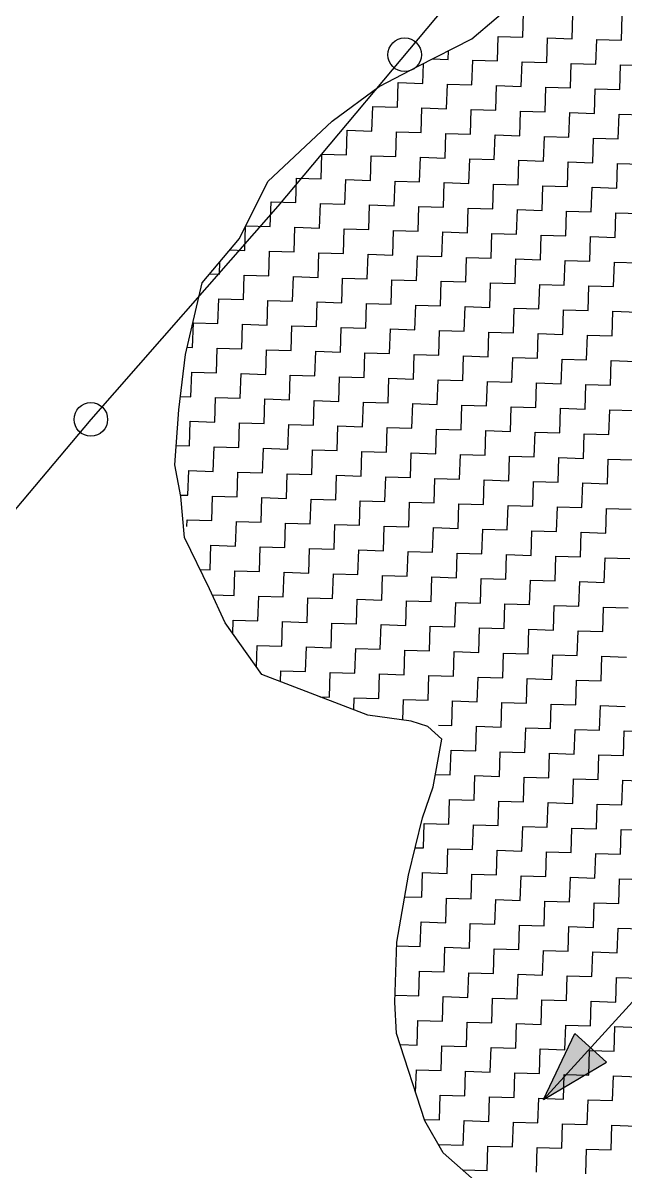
# Model space of a CAD drawing. Header units: metres. Extents: x 289133 to 292218, y 2093453 to 2100632.
# Drawn here: x 289683.1 to 289844.8, y 2094020.3 to 2094328.5 of the extents above; entities that cross this region are included whole.
import ezdxf

# ---------------------------------------------------------------- set-up
doc = ezdxf.new("R2010")
doc.units = ezdxf.units.M
doc.header["$MEASUREMENT"] = 0
doc.layers.add('POLY_HATCH', color=12, linetype='Continuous')
doc.layers.add('POLY_PARCEL', color=6, linetype='Continuous')

msp = doc.modelspace()

# ---------------------------------------------------------------- hatches: boundary and pattern name
h = msp.add_hatch(color=256)
h.paths.add_polyline_path([(289835.57, 2094053.35), (289831.32, 2094057.22), (289822.9, 2094039.44)])
h.paths.add_polyline_path([(289822.9, 2094039.44), (289839.82, 2094049.47), (289835.57, 2094053.35)])

# ---------------------------------------------------------------- linework, layer by layer
for points in [[(289822.9, 2094039.44), (289899.21, 2094123.21)], [(289822.9, 2094039.44), (289831.32, 2094057.22)], [(289831.32, 2094057.22), (289839.82, 2094049.47)], [(289822.9, 2094039.44), (289839.82, 2094049.47)]]:
    msp.add_lwpolyline(points)
for centre in [(289785.6, 2094319.93), (289701.31, 2094222.03)]:
    msp.add_circle(centre, 4.51)
at = {"layer": 'POLY_HATCH'}
for p, q in [((289803.67, 2094324.19), (289818.94, 2094337.27)), ((289789.22, 2094316.9), (289803.67, 2094324.19)), ((289778.72, 2094311.41), (289789.22, 2094316.9)), ((289766.15, 2094302.12), (289778.72, 2094311.41)), ((289748.84, 2094285.88), (289766.15, 2094302.12)), ((289741.26, 2094270.62), (289748.84, 2094285.88)), ((289731.19, 2094258.66), (289741.26, 2094270.62)), ((289726.71, 2094239.43), (289731.19, 2094258.66)), ((289724.95, 2094224.63), (289726.71, 2094239.43)), ((289723.84, 2094209.81), (289724.95, 2094224.63)), ((289725.51, 2094201.37), (289723.84, 2094209.81)), ((289726.46, 2094190.36), (289725.51, 2094201.37)), ((289733.13, 2094176.59), (289726.46, 2094190.36)), ((289737.36, 2094167.41), (289733.13, 2094176.59)), ((289747.26, 2094153.54), (289737.36, 2094167.41)), ((289775.72, 2094142.68), (289747.26, 2094153.54)), ((289787.29, 2094141.02), (289775.72, 2094142.68)), ((289791.77, 2094139.59), (289787.29, 2094141.02)), ((289795.54, 2094136.24), (289791.77, 2094139.59)), ((289793.2, 2094123.4), (289795.54, 2094136.24)), ((289790.35, 2094115.09), (289793.2, 2094123.4)), ((289786.64, 2094099.71), (289790.35, 2094115.09)), ((289783.49, 2094081.73), (289786.64, 2094099.71)), ((289782.98, 2094065.6), (289783.49, 2094081.73)), ((289783.36, 2094057.19), (289782.98, 2094065.6)), ((289791.02, 2094033.7), (289783.36, 2094057.19)), ((289795.92, 2094025.15), (289791.02, 2094033.7)), ((289806.61, 2094015.77), (289795.92, 2094025.15))]:
    msp.add_line(p, q, dxfattribs=at)
at = {"layer": 'POLY_HATCH', "linetype": 'Continuous'}
for p, q in [((289817.32, 2094324.66), (289817.53, 2094331.28)), ((289830.55, 2094324.25), (289830.76, 2094330.86)), ((289843.78, 2094323.83), (289843.99, 2094330.45)), ((289810.5, 2094318.26), (289810.71, 2094324.87)), ((289810.71, 2094324.87), (289817.32, 2094324.66)), ((289823.73, 2094317.84), (289823.94, 2094324.45)), ((289823.94, 2094324.45), (289830.55, 2094324.25)), ((289836.96, 2094317.42), (289837.17, 2094324.04)), ((289837.17, 2094324.04), (289843.78, 2094323.83)), ((289793.01, 2094318.81), (289797.27, 2094318.67)), ((289797.27, 2094318.67), (289797.34, 2094321)), ((289803.67, 2094311.85), (289803.88, 2094318.46)), ((289803.88, 2094318.46), (289810.5, 2094318.26)), ((289790.44, 2094312.26), (289790.61, 2094317.6)), ((289816.9, 2094311.43), (289817.11, 2094318.05)), ((289817.11, 2094318.05), (289823.73, 2094317.84)), ((289830.13, 2094311.02), (289830.34, 2094317.63)), ((289830.34, 2094317.63), (289836.96, 2094317.42)), ((289843.37, 2094310.6), (289843.57, 2094317.21)), ((289843.57, 2094317.21), (289850.19, 2094317.01)), ((289783.62, 2094305.86), (289783.83, 2094312.47)), ((289783.83, 2094312.47), (289790.44, 2094312.26)), ((289796.85, 2094305.44), (289797.06, 2094312.06)), ((289797.06, 2094312.06), (289803.67, 2094311.85)), ((289810.08, 2094305.03), (289810.29, 2094311.64)), ((289810.29, 2094311.64), (289816.9, 2094311.43)), ((289823.31, 2094304.61), (289823.52, 2094311.22)), ((289823.52, 2094311.22), (289830.13, 2094311.02)), ((289836.54, 2094304.19), (289836.75, 2094310.81)), ((289836.75, 2094310.81), (289843.37, 2094310.6)), ((289776.8, 2094299.45), (289777.01, 2094306.07)), ((289777.01, 2094306.07), (289783.62, 2094305.86)), ((289790.03, 2094299.03), (289790.24, 2094305.65)), ((289790.24, 2094305.65), (289796.85, 2094305.44)), ((289803.26, 2094298.62), (289803.47, 2094305.23)), ((289803.47, 2094305.23), (289810.08, 2094305.03)), ((289816.49, 2094298.2), (289816.7, 2094304.82)), ((289816.7, 2094304.82), (289823.31, 2094304.61)), ((289829.72, 2094297.79), (289829.93, 2094304.4)), ((289829.93, 2094304.4), (289836.54, 2094304.19)), ((289842.95, 2094297.37), (289843.16, 2094303.98)), ((289843.16, 2094303.98), (289849.77, 2094303.78)), ((289769.97, 2094293.04), (289770.18, 2094299.66)), ((289770.18, 2094299.66), (289776.8, 2094299.45)), ((289783.2, 2094292.63), (289783.41, 2094299.24)), ((289783.41, 2094299.24), (289790.03, 2094299.03)), ((289796.43, 2094292.21), (289796.64, 2094298.83)), ((289796.64, 2094298.83), (289803.26, 2094298.62)), ((289809.66, 2094291.8), (289809.87, 2094298.41)), ((289809.87, 2094298.41), (289816.49, 2094298.2)), ((289822.9, 2094291.38), (289823.1, 2094297.99)), ((289823.1, 2094297.99), (289829.72, 2094297.79)), ((289836.13, 2094290.96), (289836.33, 2094297.58)), ((289836.33, 2094297.58), (289842.95, 2094297.37)), ((289763.15, 2094286.64), (289763.36, 2094293.25)), ((289763.36, 2094293.25), (289769.97, 2094293.04)), ((289776.38, 2094286.22), (289776.59, 2094292.84)), ((289776.59, 2094292.84), (289783.2, 2094292.63)), ((289789.61, 2094285.8), (289789.82, 2094292.42)), ((289789.82, 2094292.42), (289796.43, 2094292.21)), ((289802.84, 2094285.39), (289803.05, 2094292)), ((289803.05, 2094292), (289809.66, 2094291.8)), ((289816.07, 2094284.97), (289816.28, 2094291.59)), ((289816.28, 2094291.59), (289822.9, 2094291.38)), ((289829.3, 2094284.56), (289829.51, 2094291.17)), ((289829.51, 2094291.17), (289836.13, 2094290.96)), ((289842.53, 2094284.14), (289842.74, 2094290.75)), ((289842.74, 2094290.75), (289849.36, 2094290.55)), ((289756.33, 2094280.23), (289756.54, 2094286.84)), ((289756.54, 2094286.84), (289763.15, 2094286.64)), ((289769.56, 2094279.81), (289769.77, 2094286.43)), ((289769.77, 2094286.43), (289776.38, 2094286.22)), ((289782.79, 2094279.4), (289783, 2094286.01)), ((289783, 2094286.01), (289789.61, 2094285.8)), ((289796.02, 2094278.98), (289796.23, 2094285.6)), ((289796.23, 2094285.6), (289802.84, 2094285.39)), ((289809.25, 2094278.56), (289809.46, 2094285.18)), ((289809.46, 2094285.18), (289816.07, 2094284.97)), ((289822.48, 2094278.15), (289822.69, 2094284.76)), ((289822.69, 2094284.76), (289829.3, 2094284.56)), ((289835.71, 2094277.73), (289835.92, 2094284.35)), ((289835.92, 2094284.35), (289842.53, 2094284.14)), ((289749.5, 2094273.82), (289749.71, 2094280.44)), ((289749.71, 2094280.44), (289756.33, 2094280.23)), ((289762.73, 2094273.41), (289762.94, 2094280.02)), ((289762.94, 2094280.02), (289769.56, 2094279.81)), ((289775.96, 2094272.99), (289776.17, 2094279.61)), ((289776.17, 2094279.61), (289782.79, 2094279.4)), ((289789.2, 2094272.57), (289789.4, 2094279.19)), ((289789.4, 2094279.19), (289796.02, 2094278.98)), ((289802.43, 2094272.16), (289802.63, 2094278.77)), ((289802.63, 2094278.77), (289809.25, 2094278.56)), ((289815.66, 2094271.74), (289815.86, 2094278.36)), ((289815.86, 2094278.36), (289822.48, 2094278.15)), ((289828.89, 2094271.33), (289829.09, 2094277.94)), ((289829.09, 2094277.94), (289835.71, 2094277.73)), ((289842.12, 2094270.91), (289842.32, 2094277.52)), ((289842.32, 2094277.52), (289848.94, 2094277.32)), ((289742.68, 2094267.42), (289742.88, 2094273.89)), ((289742.95, 2094274.03), (289749.5, 2094273.82)), ((289755.91, 2094267), (289756.12, 2094273.61)), ((289756.12, 2094273.61), (289762.73, 2094273.41)), ((289769.14, 2094266.58), (289769.35, 2094273.2)), ((289769.35, 2094273.2), (289775.96, 2094272.99)), ((289782.37, 2094266.17), (289782.58, 2094272.78)), ((289782.58, 2094272.78), (289789.2, 2094272.57)), ((289795.6, 2094265.75), (289795.81, 2094272.37)), ((289795.81, 2094272.37), (289802.43, 2094272.16)), ((289808.83, 2094265.33), (289809.04, 2094271.95)), ((289809.04, 2094271.95), (289815.66, 2094271.74)), ((289822.06, 2094264.92), (289822.27, 2094271.53)), ((289822.27, 2094271.53), (289828.89, 2094271.33)), ((289835.29, 2094264.5), (289835.5, 2094271.12)), ((289835.5, 2094271.12), (289842.12, 2094270.91)), ((289738.67, 2094267.54), (289742.68, 2094267.42)), ((289749.09, 2094260.59), (289749.3, 2094267.21)), ((289749.3, 2094267.21), (289755.91, 2094267)), ((289762.32, 2094260.18), (289762.53, 2094266.79)), ((289762.53, 2094266.79), (289769.14, 2094266.58)), ((289775.55, 2094259.76), (289775.76, 2094266.38)), ((289775.76, 2094266.38), (289782.37, 2094266.17)), ((289788.78, 2094259.34), (289788.99, 2094265.96)), ((289788.99, 2094265.96), (289795.6, 2094265.75)), ((289735.86, 2094261.01), (289735.96, 2094264.33)), ((289802.01, 2094258.93), (289802.22, 2094265.54)), ((289802.22, 2094265.54), (289808.83, 2094265.33)), ((289815.24, 2094258.51), (289815.45, 2094265.13)), ((289815.45, 2094265.13), (289822.06, 2094264.92)), ((289828.47, 2094258.09), (289828.68, 2094264.71)), ((289828.68, 2094264.71), (289835.29, 2094264.5)), ((289841.7, 2094257.68), (289841.91, 2094264.29)), ((289841.91, 2094264.29), (289848.52, 2094264.09)), ((289733.23, 2094261.09), (289735.86, 2094261.01)), ((289742.26, 2094254.19), (289742.47, 2094260.8)), ((289742.47, 2094260.8), (289749.09, 2094260.59)), ((289755.49, 2094253.77), (289755.7, 2094260.38)), ((289755.7, 2094260.38), (289762.32, 2094260.18)), ((289768.73, 2094253.35), (289768.93, 2094259.97)), ((289768.93, 2094259.97), (289775.55, 2094259.76)), ((289781.96, 2094252.94), (289782.16, 2094259.55)), ((289782.16, 2094259.55), (289788.78, 2094259.34)), ((289795.19, 2094252.52), (289795.39, 2094259.14)), ((289795.39, 2094259.14), (289802.01, 2094258.93)), ((289808.42, 2094252.1), (289808.62, 2094258.72)), ((289808.62, 2094258.72), (289815.24, 2094258.51)), ((289821.65, 2094251.69), (289821.85, 2094258.3)), ((289821.85, 2094258.3), (289828.47, 2094258.09)), ((289834.88, 2094251.27), (289835.08, 2094257.89)), ((289835.08, 2094257.89), (289841.7, 2094257.68)), ((289735.44, 2094247.78), (289735.65, 2094254.39)), ((289735.65, 2094254.39), (289742.26, 2094254.19)), ((289748.67, 2094247.36), (289748.88, 2094253.98)), ((289748.88, 2094253.98), (289755.49, 2094253.77)), ((289761.9, 2094246.95), (289762.11, 2094253.56)), ((289762.11, 2094253.56), (289768.73, 2094253.35)), ((289775.13, 2094246.53), (289775.34, 2094253.14)), ((289775.34, 2094253.14), (289781.96, 2094252.94)), ((289788.36, 2094246.11), (289788.57, 2094252.73)), ((289788.57, 2094252.73), (289795.19, 2094252.52)), ((289801.59, 2094245.7), (289801.8, 2094252.31)), ((289801.8, 2094252.31), (289808.42, 2094252.1)), ((289814.82, 2094245.28), (289815.03, 2094251.9)), ((289815.03, 2094251.9), (289821.65, 2094251.69)), ((289828.05, 2094244.86), (289828.26, 2094251.48)), ((289828.26, 2094251.48), (289834.88, 2094251.27)), ((289841.28, 2094244.45), (289841.49, 2094251.06)), ((289841.49, 2094251.06), (289848.11, 2094250.86)), ((289728.62, 2094241.37), (289728.83, 2094247.99)), ((289728.83, 2094247.99), (289735.44, 2094247.78)), ((289741.85, 2094240.96), (289742.06, 2094247.57)), ((289742.06, 2094247.57), (289748.67, 2094247.36)), ((289755.08, 2094240.54), (289755.29, 2094247.15)), ((289755.29, 2094247.15), (289761.9, 2094246.95)), ((289768.31, 2094240.12), (289768.52, 2094246.74)), ((289768.52, 2094246.74), (289775.13, 2094246.53)), ((289781.54, 2094239.71), (289781.75, 2094246.32)), ((289781.75, 2094246.32), (289788.36, 2094246.11)), ((289794.77, 2094239.29), (289794.98, 2094245.91)), ((289794.98, 2094245.91), (289801.59, 2094245.7)), ((289808, 2094238.87), (289808.21, 2094245.49)), ((289808.21, 2094245.49), (289814.82, 2094245.28)), ((289821.23, 2094238.46), (289821.44, 2094245.07)), ((289821.44, 2094245.07), (289828.05, 2094244.86)), ((289834.46, 2094238.04), (289834.67, 2094244.66)), ((289834.67, 2094244.66), (289841.28, 2094244.45)), ((289727.17, 2094241.42), (289728.62, 2094241.37)), ((289735.03, 2094234.55), (289735.23, 2094241.16)), ((289735.23, 2094241.16), (289741.85, 2094240.96)), ((289748.26, 2094234.13), (289748.46, 2094240.75)), ((289748.46, 2094240.75), (289755.08, 2094240.54)), ((289761.49, 2094233.72), (289761.69, 2094240.33)), ((289761.69, 2094240.33), (289768.31, 2094240.12)), ((289774.72, 2094233.3), (289774.92, 2094239.91)), ((289774.92, 2094239.91), (289781.54, 2094239.71)), ((289787.95, 2094232.88), (289788.15, 2094239.5)), ((289788.15, 2094239.5), (289794.77, 2094239.29)), ((289801.18, 2094232.47), (289801.38, 2094239.08)), ((289801.38, 2094239.08), (289808, 2094238.87)), ((289814.41, 2094232.05), (289814.62, 2094238.67)), ((289814.62, 2094238.67), (289821.23, 2094238.46)), ((289827.64, 2094231.63), (289827.85, 2094238.25)), ((289827.85, 2094238.25), (289834.46, 2094238.04)), ((289840.87, 2094231.22), (289841.08, 2094237.83)), ((289841.08, 2094237.83), (289847.69, 2094237.63)), ((289728.2, 2094228.14), (289728.41, 2094234.76)), ((289728.41, 2094234.76), (289735.03, 2094234.55)), ((289741.43, 2094227.72), (289741.64, 2094234.34)), ((289741.64, 2094234.34), (289748.26, 2094234.13)), ((289754.66, 2094227.31), (289754.87, 2094233.92)), ((289754.87, 2094233.92), (289761.49, 2094233.72)), ((289767.89, 2094226.89), (289768.1, 2094233.51)), ((289768.1, 2094233.51), (289774.72, 2094233.3)), ((289781.12, 2094226.48), (289781.33, 2094233.09)), ((289781.33, 2094233.09), (289787.95, 2094232.88)), ((289794.35, 2094226.06), (289794.56, 2094232.67)), ((289794.56, 2094232.67), (289801.18, 2094232.47)), ((289807.58, 2094225.64), (289807.79, 2094232.26)), ((289807.79, 2094232.26), (289814.41, 2094232.05)), ((289820.81, 2094225.23), (289821.02, 2094231.84)), ((289821.02, 2094231.84), (289827.64, 2094231.63)), ((289834.04, 2094224.81), (289834.25, 2094231.43)), ((289834.25, 2094231.43), (289840.87, 2094231.22)), ((289725.38, 2094228.23), (289728.2, 2094228.14)), ((289734.61, 2094221.32), (289734.82, 2094227.93)), ((289734.82, 2094227.93), (289741.43, 2094227.72)), ((289747.84, 2094220.9), (289748.05, 2094227.52)), ((289748.05, 2094227.52), (289754.66, 2094227.31)), ((289761.07, 2094220.49), (289761.28, 2094227.1)), ((289761.28, 2094227.1), (289767.89, 2094226.89)), ((289774.3, 2094220.07), (289774.51, 2094226.68)), ((289774.51, 2094226.68), (289781.12, 2094226.48)), ((289787.53, 2094219.65), (289787.74, 2094226.27)), ((289787.74, 2094226.27), (289794.35, 2094226.06)), ((289800.76, 2094219.24), (289800.97, 2094225.85)), ((289800.97, 2094225.85), (289807.58, 2094225.64)), ((289813.99, 2094218.82), (289814.2, 2094225.44)), ((289814.2, 2094225.44), (289820.81, 2094225.23)), ((289827.22, 2094218.4), (289827.43, 2094225.02)), ((289827.43, 2094225.02), (289834.04, 2094224.81)), ((289840.45, 2094217.99), (289840.66, 2094224.6)), ((289840.66, 2094224.6), (289847.27, 2094224.39)), ((289727.79, 2094214.91), (289727.99, 2094221.53)), ((289727.99, 2094221.53), (289734.61, 2094221.32)), ((289741.02, 2094214.49), (289741.22, 2094221.11)), ((289741.22, 2094221.11), (289747.84, 2094220.9)), ((289754.25, 2094214.08), (289754.45, 2094220.69)), ((289754.45, 2094220.69), (289761.07, 2094220.49)), ((289767.48, 2094213.66), (289767.68, 2094220.28)), ((289767.68, 2094220.28), (289774.3, 2094220.07)), ((289780.71, 2094213.25), (289780.91, 2094219.86)), ((289780.91, 2094219.86), (289787.53, 2094219.65)), ((289793.94, 2094212.83), (289794.15, 2094219.44)), ((289794.15, 2094219.44), (289800.76, 2094219.24)), ((289807.17, 2094212.41), (289807.38, 2094219.03)), ((289807.38, 2094219.03), (289813.99, 2094218.82)), ((289820.4, 2094212), (289820.61, 2094218.61)), ((289820.61, 2094218.61), (289827.22, 2094218.4)), ((289833.63, 2094211.58), (289833.84, 2094218.2)), ((289833.84, 2094218.2), (289840.45, 2094217.99)), ((289724.23, 2094215.02), (289727.79, 2094214.91)), ((289734.19, 2094208.09), (289734.4, 2094214.7)), ((289734.4, 2094214.7), (289741.02, 2094214.49)), ((289747.42, 2094207.67), (289747.63, 2094214.29)), ((289747.63, 2094214.29), (289754.25, 2094214.08)), ((289760.65, 2094207.25), (289760.86, 2094213.87)), ((289760.86, 2094213.87), (289767.48, 2094213.66)), ((289773.88, 2094206.84), (289774.09, 2094213.45)), ((289774.09, 2094213.45), (289780.71, 2094213.25)), ((289787.11, 2094206.42), (289787.32, 2094213.04)), ((289787.32, 2094213.04), (289793.94, 2094212.83)), ((289800.34, 2094206.01), (289800.55, 2094212.62)), ((289800.55, 2094212.62), (289807.17, 2094212.41)), ((289813.57, 2094205.59), (289813.78, 2094212.21)), ((289813.78, 2094212.21), (289820.4, 2094212)), ((289826.8, 2094205.17), (289827.01, 2094211.79)), ((289827.01, 2094211.79), (289833.63, 2094211.58)), ((289840.04, 2094204.76), (289840.24, 2094211.37)), ((289840.24, 2094211.37), (289846.86, 2094211.16)), ((289727.37, 2094201.68), (289727.58, 2094208.3)), ((289727.58, 2094208.3), (289734.19, 2094208.09)), ((289740.6, 2094201.26), (289740.81, 2094207.88)), ((289740.81, 2094207.88), (289747.42, 2094207.67)), ((289753.83, 2094200.85), (289754.04, 2094207.46)), ((289754.04, 2094207.46), (289760.65, 2094207.25)), ((289767.06, 2094200.43), (289767.27, 2094207.05)), ((289767.27, 2094207.05), (289773.88, 2094206.84)), ((289780.29, 2094200.02), (289780.5, 2094206.63)), ((289780.5, 2094206.63), (289787.11, 2094206.42)), ((289793.52, 2094199.6), (289793.73, 2094206.21)), ((289793.73, 2094206.21), (289800.34, 2094206.01)), ((289806.75, 2094199.18), (289806.96, 2094205.8)), ((289806.96, 2094205.8), (289813.57, 2094205.59)), ((289819.98, 2094198.77), (289820.19, 2094205.38)), ((289820.19, 2094205.38), (289826.8, 2094205.17)), ((289833.21, 2094198.35), (289833.42, 2094204.97)), ((289833.42, 2094204.97), (289840.04, 2094204.76)), ((289725.44, 2094201.74), (289727.37, 2094201.68)), ((289733.78, 2094194.86), (289733.98, 2094201.47)), ((289733.98, 2094201.47), (289740.6, 2094201.26)), ((289747.01, 2094194.44), (289747.21, 2094201.06)), ((289747.21, 2094201.06), (289753.83, 2094200.85)), ((289760.24, 2094194.02), (289760.45, 2094200.64)), ((289760.45, 2094200.64), (289767.06, 2094200.43)), ((289773.47, 2094193.61), (289773.68, 2094200.22)), ((289773.68, 2094200.22), (289780.29, 2094200.02)), ((289786.7, 2094193.19), (289786.91, 2094199.81)), ((289786.91, 2094199.81), (289793.52, 2094199.6)), ((289799.93, 2094192.78), (289800.14, 2094199.39)), ((289800.14, 2094199.39), (289806.75, 2094199.18)), ((289813.16, 2094192.36), (289813.37, 2094198.97)), ((289813.37, 2094198.97), (289819.98, 2094198.77)), ((289826.39, 2094191.94), (289826.6, 2094198.56)), ((289826.6, 2094198.56), (289833.21, 2094198.35)), ((289839.62, 2094191.53), (289839.83, 2094198.14)), ((289839.83, 2094198.14), (289846.44, 2094197.93)), ((289727.11, 2094193.3), (289727.16, 2094195.07)), ((289727.16, 2094195.07), (289733.78, 2094194.86)), ((289740.18, 2094188.03), (289740.39, 2094194.65)), ((289740.39, 2094194.65), (289747.01, 2094194.44)), ((289753.41, 2094187.62), (289753.62, 2094194.23)), ((289753.62, 2094194.23), (289760.24, 2094194.02)), ((289766.64, 2094187.2), (289766.85, 2094193.82)), ((289766.85, 2094193.82), (289773.47, 2094193.61)), ((289779.87, 2094186.79), (289780.08, 2094193.4)), ((289780.08, 2094193.4), (289786.7, 2094193.19)), ((289793.1, 2094186.37), (289793.31, 2094192.98)), ((289793.31, 2094192.98), (289799.93, 2094192.78)), ((289806.33, 2094185.95), (289806.54, 2094192.57)), ((289806.54, 2094192.57), (289813.16, 2094192.36)), ((289819.57, 2094185.54), (289819.77, 2094192.15)), ((289819.77, 2094192.15), (289826.39, 2094191.94)), ((289832.8, 2094185.12), (289833, 2094191.74)), ((289833, 2094191.74), (289839.62, 2094191.53)), ((289733.36, 2094181.63), (289733.57, 2094188.24)), ((289733.57, 2094188.24), (289740.18, 2094188.03)), ((289746.59, 2094181.21), (289746.8, 2094187.83)), ((289746.8, 2094187.83), (289753.41, 2094187.62)), ((289759.82, 2094180.79), (289760.03, 2094187.41)), ((289760.03, 2094187.41), (289766.64, 2094187.2)), ((289773.05, 2094180.38), (289773.26, 2094186.99)), ((289773.26, 2094186.99), (289779.87, 2094186.79)), ((289786.28, 2094179.96), (289786.49, 2094186.58)), ((289786.49, 2094186.58), (289793.1, 2094186.37)), ((289799.51, 2094179.55), (289799.72, 2094186.16)), ((289799.72, 2094186.16), (289806.33, 2094185.95)), ((289812.74, 2094179.13), (289812.95, 2094185.74)), ((289812.95, 2094185.74), (289819.57, 2094185.54)), ((289825.97, 2094178.71), (289826.18, 2094185.33)), ((289826.18, 2094185.33), (289832.8, 2094185.12)), ((289839.2, 2094178.3), (289839.41, 2094184.91)), ((289839.41, 2094184.91), (289846.03, 2094184.7)), ((289730.64, 2094181.71), (289733.36, 2094181.63)), ((289739.77, 2094174.8), (289739.98, 2094181.42)), ((289739.98, 2094181.42), (289746.59, 2094181.21)), ((289753, 2094174.39), (289753.21, 2094181)), ((289753.21, 2094181), (289759.82, 2094180.79)), ((289766.23, 2094173.97), (289766.44, 2094180.59)), ((289766.44, 2094180.59), (289773.05, 2094180.38)), ((289779.46, 2094173.55), (289779.67, 2094180.17)), ((289779.67, 2094180.17), (289786.28, 2094179.96)), ((289792.69, 2094173.14), (289792.9, 2094179.75)), ((289792.9, 2094179.75), (289799.51, 2094179.55)), ((289805.92, 2094172.72), (289806.13, 2094179.34)), ((289806.13, 2094179.34), (289812.74, 2094179.13)), ((289819.15, 2094172.31), (289819.36, 2094178.92)), ((289819.36, 2094178.92), (289825.97, 2094178.71)), ((289832.38, 2094171.89), (289832.59, 2094178.5)), ((289832.59, 2094178.5), (289839.2, 2094178.3)), ((289733.9, 2094174.99), (289739.77, 2094174.8)), ((289746.17, 2094167.98), (289746.38, 2094174.6)), ((289746.38, 2094174.6), (289753, 2094174.39)), ((289759.4, 2094167.56), (289759.61, 2094174.18)), ((289759.61, 2094174.18), (289766.23, 2094173.97)), ((289772.63, 2094167.15), (289772.84, 2094173.76)), ((289772.84, 2094173.76), (289779.46, 2094173.55)), ((289785.87, 2094166.73), (289786.07, 2094173.35)), ((289786.07, 2094173.35), (289792.69, 2094173.14)), ((289799.1, 2094166.32), (289799.3, 2094172.93)), ((289799.3, 2094172.93), (289805.92, 2094172.72)), ((289812.33, 2094165.9), (289812.53, 2094172.51)), ((289812.53, 2094172.51), (289819.15, 2094172.31)), ((289825.56, 2094165.48), (289825.76, 2094172.1)), ((289825.76, 2094172.1), (289832.38, 2094171.89)), ((289838.79, 2094165.07), (289838.99, 2094171.68)), ((289838.99, 2094171.68), (289845.61, 2094171.47)), ((289739.44, 2094164.5), (289739.56, 2094168.19)), ((289739.56, 2094168.19), (289746.17, 2094167.98)), ((289752.58, 2094161.16), (289752.79, 2094167.77)), ((289752.79, 2094167.77), (289759.4, 2094167.56)), ((289765.81, 2094160.74), (289766.02, 2094167.36)), ((289766.02, 2094167.36), (289772.63, 2094167.15)), ((289779.04, 2094160.32), (289779.25, 2094166.94)), ((289779.25, 2094166.94), (289785.87, 2094166.73)), ((289792.27, 2094159.91), (289792.48, 2094166.52)), ((289792.48, 2094166.52), (289799.1, 2094166.32)), ((289805.5, 2094159.49), (289805.71, 2094166.11)), ((289805.71, 2094166.11), (289812.33, 2094165.9)), ((289818.73, 2094159.08), (289818.94, 2094165.69)), ((289818.94, 2094165.69), (289825.56, 2094165.48)), ((289831.96, 2094158.66), (289832.17, 2094165.27)), ((289832.17, 2094165.27), (289838.79, 2094165.07)), ((289745.78, 2094155.61), (289745.97, 2094161.37)), ((289745.97, 2094161.37), (289752.58, 2094161.16)), ((289758.99, 2094154.33), (289759.2, 2094160.95)), ((289759.2, 2094160.95), (289765.81, 2094160.74)), ((289772.22, 2094153.92), (289772.43, 2094160.53)), ((289772.43, 2094160.53), (289779.04, 2094160.32)), ((289785.45, 2094153.5), (289785.66, 2094160.12)), ((289785.66, 2094160.12), (289792.27, 2094159.91)), ((289798.68, 2094153.08), (289798.89, 2094159.7)), ((289798.89, 2094159.7), (289805.5, 2094159.49)), ((289811.91, 2094152.67), (289812.12, 2094159.28)), ((289812.12, 2094159.28), (289818.73, 2094159.08)), ((289825.14, 2094152.25), (289825.35, 2094158.87)), ((289825.35, 2094158.87), (289831.96, 2094158.66)), ((289838.37, 2094151.84), (289838.58, 2094158.45)), ((289838.58, 2094158.45), (289845.19, 2094158.24)), ((289752.28, 2094151.62), (289752.37, 2094154.54)), ((289752.37, 2094154.54), (289758.99, 2094154.33)), ((289765.4, 2094147.51), (289765.6, 2094154.13)), ((289765.6, 2094154.13), (289772.22, 2094153.92)), ((289778.63, 2094147.09), (289778.83, 2094153.71)), ((289778.83, 2094153.71), (289785.45, 2094153.5)), ((289791.86, 2094146.68), (289792.06, 2094153.29)), ((289792.06, 2094153.29), (289798.68, 2094153.08)), ((289805.09, 2094146.26), (289805.29, 2094152.88)), ((289805.29, 2094152.88), (289811.91, 2094152.67)), ((289818.32, 2094145.85), (289818.52, 2094152.46)), ((289818.52, 2094152.46), (289825.14, 2094152.25)), ((289831.55, 2094145.43), (289831.75, 2094152.04)), ((289831.75, 2094152.04), (289838.37, 2094151.84)), ((289762.84, 2094147.59), (289765.4, 2094147.51)), ((289771.91, 2094144.13), (289772.01, 2094147.3)), ((289772.01, 2094147.3), (289778.63, 2094147.09)), ((289785.07, 2094141.34), (289785.24, 2094146.89)), ((289785.24, 2094146.89), (289791.86, 2094146.68)), ((289798.26, 2094139.85), (289798.47, 2094146.47)), ((289798.47, 2094146.47), (289805.09, 2094146.26)), ((289811.49, 2094139.44), (289811.7, 2094146.05)), ((289811.7, 2094146.05), (289818.32, 2094145.85)), ((289824.72, 2094139.02), (289824.93, 2094145.64)), ((289824.93, 2094145.64), (289831.55, 2094145.43)), ((289837.95, 2094138.61), (289838.16, 2094145.22)), ((289838.16, 2094145.22), (289844.78, 2094145.01)), ((289794.65, 2094139.97), (289798.26, 2094139.85)), ((289804.67, 2094133.03), (289804.88, 2094139.65)), ((289804.88, 2094139.65), (289811.49, 2094139.44)), ((289817.9, 2094132.62), (289818.11, 2094139.23)), ((289818.11, 2094139.23), (289824.72, 2094139.02)), ((289831.13, 2094132.2), (289831.34, 2094138.81)), ((289831.34, 2094138.81), (289837.95, 2094138.61)), ((289844.36, 2094131.78), (289844.57, 2094138.4)), ((289844.57, 2094138.4), (289851.18, 2094138.19)), ((289797.85, 2094126.62), (289798.05, 2094133.24)), ((289798.05, 2094133.24), (289804.67, 2094133.03)), ((289811.08, 2094126.21), (289811.28, 2094132.82)), ((289811.28, 2094132.82), (289817.9, 2094132.62)), ((289824.31, 2094125.79), (289824.52, 2094132.41)), ((289824.52, 2094132.41), (289831.13, 2094132.2)), ((289837.54, 2094125.38), (289837.75, 2094131.99)), ((289837.75, 2094131.99), (289844.36, 2094131.78)), ((289793.81, 2094126.75), (289797.85, 2094126.62)), ((289804.25, 2094119.8), (289804.46, 2094126.42)), ((289804.46, 2094126.42), (289811.08, 2094126.21)), ((289817.48, 2094119.38), (289817.69, 2094126)), ((289817.69, 2094126), (289824.31, 2094125.79)), ((289830.71, 2094118.97), (289830.92, 2094125.58)), ((289830.92, 2094125.58), (289837.54, 2094125.38)), ((289843.94, 2094118.55), (289844.15, 2094125.17)), ((289844.15, 2094125.17), (289850.77, 2094124.96)), ((289797.43, 2094113.39), (289797.64, 2094120.01)), ((289797.64, 2094120.01), (289804.25, 2094119.8)), ((289810.66, 2094112.98), (289810.87, 2094119.59)), ((289810.87, 2094119.59), (289817.48, 2094119.38)), ((289823.89, 2094112.56), (289824.1, 2094119.18)), ((289824.1, 2094119.18), (289830.71, 2094118.97)), ((289837.12, 2094112.15), (289837.33, 2094118.76)), ((289837.33, 2094118.76), (289843.94, 2094118.55)), ((289790.61, 2094106.99), (289790.82, 2094113.6)), ((289790.82, 2094113.6), (289797.43, 2094113.39)), ((289803.84, 2094106.57), (289804.05, 2094113.19)), ((289804.05, 2094113.19), (289810.66, 2094112.98)), ((289817.07, 2094106.15), (289817.28, 2094112.77)), ((289817.28, 2094112.77), (289823.89, 2094112.56)), ((289830.3, 2094105.74), (289830.51, 2094112.35)), ((289830.51, 2094112.35), (289837.12, 2094112.15)), ((289843.53, 2094105.32), (289843.74, 2094111.94)), ((289843.74, 2094111.94), (289850.35, 2094111.73)), ((289788.41, 2094107.06), (289790.61, 2094106.99)), ((289797.01, 2094100.16), (289797.22, 2094106.78)), ((289797.22, 2094106.78), (289803.84, 2094106.57)), ((289810.24, 2094099.75), (289810.45, 2094106.36)), ((289810.45, 2094106.36), (289817.07, 2094106.15)), ((289823.47, 2094099.33), (289823.68, 2094105.95)), ((289823.68, 2094105.95), (289830.3, 2094105.74)), ((289836.7, 2094098.91), (289836.91, 2094105.53)), ((289836.91, 2094105.53), (289843.53, 2094105.32)), ((289790.19, 2094093.76), (289790.4, 2094100.37)), ((289790.4, 2094100.37), (289797.01, 2094100.16)), ((289803.42, 2094093.34), (289803.63, 2094099.96)), ((289803.63, 2094099.96), (289810.24, 2094099.75)), ((289816.65, 2094092.92), (289816.86, 2094099.54)), ((289816.86, 2094099.54), (289823.47, 2094099.33)), ((289829.88, 2094092.51), (289830.09, 2094099.12)), ((289830.09, 2094099.12), (289836.7, 2094098.91)), ((289843.11, 2094092.09), (289843.32, 2094098.71)), ((289843.32, 2094098.71), (289849.94, 2094098.5)), ((289785.62, 2094093.9), (289790.19, 2094093.76)), ((289796.6, 2094086.93), (289796.81, 2094093.55)), ((289796.81, 2094093.55), (289803.42, 2094093.34)), ((289809.83, 2094086.52), (289810.04, 2094093.13)), ((289810.04, 2094093.13), (289816.65, 2094092.92)), ((289823.06, 2094086.1), (289823.27, 2094092.72)), ((289823.27, 2094092.72), (289829.88, 2094092.51)), ((289836.29, 2094085.68), (289836.5, 2094092.3)), ((289836.5, 2094092.3), (289843.11, 2094092.09)), ((289789.77, 2094080.53), (289789.98, 2094087.14)), ((289789.98, 2094087.14), (289796.6, 2094086.93)), ((289803, 2094080.11), (289803.21, 2094086.73)), ((289803.21, 2094086.73), (289809.83, 2094086.52)), ((289816.24, 2094079.69), (289816.44, 2094086.31)), ((289816.44, 2094086.31), (289823.06, 2094086.1)), ((289829.47, 2094079.28), (289829.67, 2094085.89)), ((289829.67, 2094085.89), (289836.29, 2094085.68)), ((289842.7, 2094078.86), (289842.9, 2094085.48)), ((289842.9, 2094085.48), (289849.52, 2094085.27)), ((289783.46, 2094080.73), (289789.77, 2094080.53)), ((289796.18, 2094073.7), (289796.39, 2094080.32)), ((289796.39, 2094080.32), (289803, 2094080.11)), ((289809.41, 2094073.29), (289809.62, 2094079.9)), ((289809.62, 2094079.9), (289816.24, 2094079.69)), ((289822.64, 2094072.87), (289822.85, 2094079.49)), ((289822.85, 2094079.49), (289829.47, 2094079.28)), ((289835.87, 2094072.45), (289836.08, 2094079.07)), ((289836.08, 2094079.07), (289842.7, 2094078.86)), ((289789.36, 2094067.3), (289789.57, 2094073.91)), ((289789.57, 2094073.91), (289796.18, 2094073.7)), ((289802.59, 2094066.88), (289802.8, 2094073.49)), ((289802.8, 2094073.49), (289809.41, 2094073.29)), ((289815.82, 2094066.46), (289816.03, 2094073.08)), ((289816.03, 2094073.08), (289822.64, 2094072.87)), ((289829.05, 2094066.05), (289829.26, 2094072.66)), ((289829.26, 2094072.66), (289835.87, 2094072.45)), ((289842.28, 2094065.63), (289842.49, 2094072.25)), ((289842.49, 2094072.25), (289849.1, 2094072.04)), ((289783.04, 2094067.49), (289789.36, 2094067.3)), ((289795.77, 2094060.47), (289795.97, 2094067.09)), ((289795.97, 2094067.09), (289802.59, 2094066.88)), ((289809, 2094060.06), (289809.2, 2094066.67)), ((289809.2, 2094066.67), (289815.82, 2094066.46)), ((289822.23, 2094059.64), (289822.43, 2094066.26)), ((289822.43, 2094066.26), (289829.05, 2094066.05)), ((289835.46, 2094059.22), (289835.66, 2094065.84)), ((289835.66, 2094065.84), (289842.28, 2094065.63)), ((289788.94, 2094054.07), (289789.15, 2094060.68)), ((289789.15, 2094060.68), (289795.77, 2094060.47)), ((289802.17, 2094053.65), (289802.38, 2094060.26)), ((289802.38, 2094060.26), (289809, 2094060.06)), ((289815.4, 2094053.23), (289815.61, 2094059.85)), ((289815.61, 2094059.85), (289822.23, 2094059.64)), ((289828.63, 2094052.82), (289828.84, 2094059.43)), ((289828.84, 2094059.43), (289835.46, 2094059.22)), ((289841.86, 2094052.4), (289842.07, 2094059.02)), ((289842.07, 2094059.02), (289848.69, 2094058.81)), ((289784.34, 2094054.21), (289788.94, 2094054.07)), ((289795.35, 2094047.24), (289795.56, 2094053.86)), ((289795.56, 2094053.86), (289802.17, 2094053.65)), ((289808.58, 2094046.83), (289808.79, 2094053.44)), ((289808.79, 2094053.44), (289815.4, 2094053.23)), ((289821.81, 2094046.41), (289822.02, 2094053.03)), ((289822.02, 2094053.03), (289828.63, 2094052.82)), ((289835.04, 2094045.99), (289835.25, 2094052.61)), ((289835.25, 2094052.61), (289841.86, 2094052.4)), ((289788.54, 2094041.32), (289788.73, 2094047.45)), ((289788.73, 2094047.45), (289795.35, 2094047.24)), ((289801.76, 2094040.42), (289801.96, 2094047.03)), ((289801.96, 2094047.03), (289808.58, 2094046.83)), ((289814.99, 2094040), (289815.19, 2094046.62)), ((289815.19, 2094046.62), (289821.81, 2094046.41)), ((289828.22, 2094039.59), (289828.42, 2094046.2)), ((289828.42, 2094046.2), (289835.04, 2094045.99)), ((289841.45, 2094039.17), (289841.66, 2094045.79)), ((289841.66, 2094045.79), (289848.27, 2094045.58)), ((289794.93, 2094034.01), (289795.14, 2094040.63)), ((289795.14, 2094040.63), (289801.76, 2094040.42)), ((289808.16, 2094033.6), (289808.37, 2094040.21)), ((289808.37, 2094040.21), (289814.99, 2094040)), ((289821.39, 2094033.18), (289821.6, 2094039.79)), ((289821.6, 2094039.79), (289828.22, 2094039.59)), ((289834.62, 2094032.76), (289834.83, 2094039.38)), ((289834.83, 2094039.38), (289841.45, 2094039.17)), ((289790.88, 2094034.14), (289794.93, 2094034.01)), ((289801.34, 2094027.19), (289801.55, 2094033.8)), ((289801.55, 2094033.8), (289808.16, 2094033.6)), ((289814.57, 2094026.77), (289814.78, 2094033.39)), ((289814.78, 2094033.39), (289821.39, 2094033.18)), ((289827.8, 2094026.36), (289828.01, 2094032.97)), ((289828.01, 2094032.97), (289834.62, 2094032.76)), ((289841.03, 2094025.94), (289841.24, 2094032.56)), ((289841.24, 2094032.56), (289847.85, 2094032.35)), ((289794.72, 2094027.4), (289801.34, 2094027.19)), ((289794.72, 2094027.25), (289794.72, 2094027.4)), ((289807.75, 2094020.37), (289807.95, 2094026.98)), ((289807.95, 2094026.98), (289814.57, 2094026.77)), ((289820.98, 2094019.95), (289821.19, 2094026.56)), ((289821.19, 2094026.56), (289827.8, 2094026.36)), ((289834.21, 2094019.53), (289834.42, 2094026.15)), ((289834.42, 2094026.15), (289841.03, 2094025.94)), ((289801.14, 2094020.57), (289807.75, 2094020.37))]:
    msp.add_line(p, q, dxfattribs=at)
at = {"layer": 'POLY_PARCEL'}
for p, q in [((289836.92, 2094381.18), (289751.56, 2094279.31)), ((289751.56, 2094279.31), (289701.31, 2094222.03)), ((289701.31, 2094222.03), (289619.81, 2094125.24))]:
    msp.add_line(p, q, dxfattribs=at)

doc.saveas('drawing.dxf')
